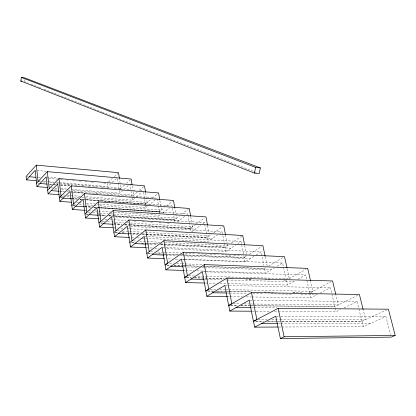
<?xml version="1.0" encoding="UTF-8"?>
<svg xmlns="http://www.w3.org/2000/svg" width="416" height="416" viewBox="0 0 416 416"><rect width="100%" height="100%" fill="white"/><g stroke="black" fill="none" stroke-linecap="round" stroke-linejoin="round"><path stroke-width="0.31" stroke-dasharray="2.08 1.56" d="M24.284 80.902L24.476 79.706M108.56 181.943L112.367 178.412M114.27 176.644L118.082 173.108M59.306 182.582L107.598 186.56L110.77 183.633M112.185 182.333L117.369 177.554M120.172 188.947L124.488 185.078M126.407 183.362L130.239 179.925M119.174 189.873L120.864 188.36L119.48 178.948M71.24 189.368L119.704 193.19L123.037 190.232M123.963 189.41L129.506 184.48M137.264 192.083L131.893 196.758L129.969 184.07M139.204 190.414L143.562 186.649M86.096 196.69L132.46 200.174L135.522 197.553M136.448 196.763L141.305 192.603M150.259 199.867L145.345 203.944L145.912 207.537L97.386 204.09M152.225 198.234L158.122 193.341M85.862 199.664L145.304 204.017L147.17 202.467L146.463 197.985M145.912 207.537L147.295 206.404M155.345 199.774L149.594 204.511L82.508 199.597M100.152 207.589L159.468 211.687L164.507 207.631M166.504 206.04L172.5 201.261M163.03 213.018L169.562 207.865M114.79 215.946L174.455 219.794L179.592 215.831M181.631 214.276L188.245 209.222M177.2 221.998L184.772 216.268M186.784 214.75L187.788 213.99L100.131 207.958M129.459 224.676L190.382 228.311L195.062 224.89M195.582 224.51L204.433 218.046M130.707 224.838L190.33 228.389L192.525 226.782L191.963 223.621M191.563 231.92L200.928 225.15M202.935 223.699L204.443 222.607L204.672 223.85M142.381 233.995L207.178 237.505L211.37 234.546M213.434 233.106L222.742 226.621M141.788 238.113L207.984 241.524L217.355 235.066M219.482 233.6L222.144 231.769L225.961 251.368L164.684 248.57M228.342 245.003L225.092 247.203L165.443 244.317M231.005 243.24L241.649 236.189M225.961 251.368L235.638 245.024M237.78 243.625L240.989 241.519L244.176 257.53L181.21 254.883M244.176 257.53L246.984 255.72M249.179 254.337L261.82 246.397M184.402 259.48L245.112 261.856L254.072 256.292M256.235 254.946L261.102 251.924L263.91 265.476M265.72 267.816L264.545 268.559L203.174 266.406M268.486 266.172L283.421 257.296M205.379 271.123L265.559 273.052L274.368 267.883M277.113 266.276L282.604 263.052L283.405 266.76M289.214 278.699L306.015 269.298M227.765 283.592L287.44 285.033L295.006 280.857M297.809 279.308L305.656 274.981L309.717 293.004L312.905 291.33L310.653 281.398M310.357 292.614L330.881 281.85M252.08 296.972L310.908 297.882L317.21 294.622L300.321 294.32M320.081 293.14L330.418 287.794L334.844 306.602L357.661 295.381M278.424 311.366L336.144 311.698L340.652 309.525M344.042 307.892L357.1 301.6L358.764 308.36M282.022 321.355L361.93 321.266L386.641 309.988M281.84 327.007L363.35 326.596L385.928 316.514L390.582 334.62M278.606 327.023L281.19 327.012M255.382 321.386L263.177 321.376M267.077 321.37L281.372 321.355M278.351 323.591L280.301 323.586M280.951 323.586L370.63 323.346M258.159 319.582L267.223 319.582M271.757 319.582L279.521 319.582M280.171 319.582L365.617 319.592L363.293 310.19M256.11 321.282L263.91 321.277M268.455 321.272L279.5 321.256M282.1 321.256L362.019 321.173L363.35 326.596M276.396 316.254L280.285 316.264M280.935 316.264L385.928 316.514M252.481 311.215L270.639 311.319M274.529 311.34L277.774 311.36M251.597 307.694L253.536 307.71M254.186 307.715L276.853 307.897M230.677 305.521L237.796 305.588M241.036 305.62L249.454 305.698M250.099 305.703L334.922 306.514L335.192 307.663M230.599 305.62L237.723 305.687M240.963 305.718L250.671 305.807M251.321 305.817L254.556 305.843M255.206 305.854L334.844 306.602M233.132 303.805L240.271 303.883M244.166 303.924L252.6 304.013M253.25 304.018L338.27 304.928L335.878 294.835M249.896 300.175L357.1 301.6M227.516 296.592L229.455 296.624M230.1 296.634L242.382 296.821M246.262 296.884L251.436 296.962M207.761 291.075L213.606 291.19M216.2 291.236L229.84 291.496M230.49 291.507L250.619 291.886M264.259 292.146L269.454 292.245M292.833 292.682L296.728 292.76M226.933 293.01L228.883 293.046M229.533 293.056L247.718 293.384M252.912 293.478L263.302 293.66M271.097 293.8L291.881 294.169M210.049 289.26L216.518 289.39M219.752 289.453L224.926 289.557M225.576 289.572L228.16 289.624M228.81 289.635L312.905 291.33M207.828 290.982L213.673 291.091M217.568 291.164L228.608 291.372M229.258 291.387L250.692 291.793M264.326 292.053L274.071 292.235M292.9 292.594L301.995 292.765M225.514 285.392L228.748 285.464M229.398 285.48L330.418 287.794M205.712 283.057L216.736 283.322M219.981 283.4L227.115 283.577M204.61 279.432L205.904 279.464M206.554 279.479L222.092 279.895M225.332 279.978L226.626 280.015M227.276 280.03L293.327 281.783M188.708 275.808L194.553 275.974M197.798 276.068L205.587 276.292M206.237 276.307L289.323 278.684L287.134 268.606M186.68 277.529L191.209 277.654M194.449 277.742L224.24 278.559M230.069 278.72L232.658 278.788M248.851 279.235L251.441 279.308M268.278 279.765L270.218 279.822M186.612 277.623L191.147 277.748M194.386 277.836L224.172 278.652M228.062 278.756L233.241 278.897M245.544 279.235L251.373 279.396M264.971 279.77L270.15 279.911M283.754 280.28L286.343 280.353M184.028 270.442L185.323 270.483M185.968 270.504L193.731 270.754M196.966 270.858L204.734 271.102M203.008 271.742L305.656 274.981M167.055 265.044L171.574 265.205M174.158 265.294L181.912 265.564M182.562 265.59L184.496 265.658M185.146 265.678L200.647 266.224M203.232 266.313L264.612 268.471L265.559 273.052M166.993 265.138L170.872 265.273M174.101 265.387L183.144 265.704M183.789 265.725L185.728 265.793M186.373 265.819L199.94 266.292M183.872 266.822L198.084 267.311M201.958 267.446L203.892 267.509M204.542 267.535L271.071 269.818M169.556 263.354L173.441 263.494M176.675 263.609L181.21 263.775M181.86 263.796L184.449 263.89M185.094 263.916L202.582 264.55M182.822 259.132L184.766 259.204M185.416 259.23L282.604 263.052M168.256 258.846L172.13 259.002M175.36 259.126L179.234 259.277M182.463 259.402L183.758 259.454M148.158 253.401L152.053 253.568M155.298 253.703L162.443 254.004M163.093 254.03L165.038 254.114M165.688 254.14L178.672 254.686M181.267 254.795L244.234 257.447L245.112 261.856M148.101 253.495L152.646 253.682M157.841 253.9L163.68 254.15M164.33 254.176L178.615 254.774M165.932 255.148L177.611 255.632M180.206 255.736L182.801 255.845M183.451 255.871L250.286 258.643M150.488 251.722L154.367 251.888M157.596 252.028L162.126 252.226M162.77 252.252L164.71 252.335M165.355 252.361L180.866 253.032M185.39 253.23L194.444 253.62M197.673 253.76L206.721 254.15M209.955 254.29L218.358 254.654M221.588 254.795L230.636 255.185M233.87 255.325L241.628 255.658M245.502 255.83L246.797 255.882M146.624 247.749L152.433 248.014M155.012 248.128L158.881 248.305M162.828 247.369L165.417 247.489M166.062 247.52L261.102 251.924M131.778 242.596L134.373 242.72M141.508 243.069L158.366 243.885M160.956 244.01L163.55 244.135M164.2 244.166L225.15 247.12M131.726 242.684L134.971 242.84M141.456 243.157L145.99 243.376M146.64 243.407L157.664 243.942M160.904 244.098L164.793 244.286M146.588 244.145L156.952 244.639M160.196 244.795L230.823 248.18M133.318 240.9L136.542 241.056M139.771 241.218L160.425 242.242M164.944 242.466L227.557 245.57L227.193 243.667M131.404 237.578L133.999 237.708M137.244 237.879L141.138 238.077M132.278 234.042L138.757 234.39M141.346 234.53L145.876 234.775M146.526 234.811L212.571 238.363M144.82 236.449L240.989 241.519M117.265 230.781L119.844 230.922M122.424 231.067L141.128 232.102M145.647 232.352L209.503 235.888L209.035 233.355M115.211 232.435L117.806 232.575M122.34 232.82L124.935 232.96M129.47 233.204L139.188 233.735M142.428 233.912L207.23 237.427L207.984 241.524M115.164 232.518L117.754 232.658M122.294 232.908L123.588 232.976M129.418 233.293L139.142 233.818M113.745 227.859L118.253 228.114M120.832 228.259L122.767 228.374M127.275 228.628L129.21 228.738M129.854 228.774L144.68 229.622M130.593 226.403L222.144 231.769M100.948 222.976L102.892 223.096M113.906 223.751L121.685 224.214M124.925 224.406L128.814 224.64M100.901 223.064L102.196 223.137M113.859 223.834L121.638 224.297M124.878 224.489L130.062 224.801M113.833 224.307L120.957 224.728M124.192 224.921L128.726 225.186M129.371 225.228L195.411 229.138M104.863 219.185L106.798 219.305M110.022 219.502L113.246 219.705M113.89 219.747L126.142 220.506M133.884 220.984L136.464 221.146M142.267 221.504L144.846 221.666M150.649 222.03L152.584 222.149M159.032 222.55L160.966 222.669M167.414 223.07L169.348 223.189M102.227 221.307L104.811 221.463M107.39 221.619L111.259 221.853M111.904 221.889L123.516 222.596M126.74 222.794L192.525 226.782M112.294 216.72L204.443 222.607M88.119 212.41L90.054 212.534M92.633 212.706L96.507 212.961M97.152 213.002L99.086 213.127M99.731 213.169L108.124 213.72M110.703 213.892L112.642 214.016M113.287 214.058L176.53 218.208L174.907 208.702M86.294 214.027L88.889 214.193M98.618 214.822L105.752 215.28M108.997 215.488L112.887 215.743M113.537 215.784L174.502 219.716L174.938 222.274M86.252 214.11L88.197 214.235M98.576 214.9L100.521 215.025M101.166 215.072L105.706 215.363M108.95 215.571L114.14 215.904M98.925 215.29L105.404 215.706M107.994 215.873L112.528 216.164M115.118 216.33L179.249 220.449M85.218 210.319L87.802 210.491M88.447 210.532L92.321 210.792M94.905 210.964L110.401 211.999M114.275 212.259L160.124 215.316L159.515 211.609L92.456 206.976M84.807 206.799L91.244 207.241M93.818 207.418L95.108 207.506M97.682 207.683L164.003 212.254M97.557 207.782L99.486 207.912M73.554 203.949L76.138 204.131M79.368 204.36L82.602 204.589M87.121 204.906L93.584 205.358M94.229 205.4L97.464 205.629M100.048 205.811L161.439 210.116L159.765 199.935M73.117 205.639L75.052 205.774M84.724 206.44L91.811 206.929M73.07 205.717L75.005 205.852M84.677 206.523L91.125 206.965M93.704 207.142L99.507 207.548M76.679 202.618L78.619 202.753M79.264 202.8L82.503 203.029M86.382 203.304L94.796 203.902M60.705 197.735L62.639 197.881M71.687 198.541L77.501 198.968M80.085 199.16L81.38 199.254M83.715 199.384L172.089 205.868L173.378 213.465M60.663 197.813L62.603 197.959M71.646 198.619L77.459 199.046M80.049 199.238L81.338 199.332M72.831 198.89L76.7 199.176M79.929 199.41L81.864 199.55M63.554 194.995L64.844 195.094M67.418 195.286L80.298 196.253M62.343 196.16L63.638 196.253M66.872 196.498L69.467 196.69M73.351 196.976L79.18 197.413M81.77 197.605L147.17 202.467M59.316 191.152L64.537 191.48M67.09 191.755L68.427 191.776M72.925 192.202L83.33 192.93M95.644 193.882L96.938 193.981M60.289 191.339L64.168 191.636M70.637 192.135L82.924 193.086M51.204 187.788L52.499 187.886M55.084 188.094L57.023 188.245M60.902 188.552L66.716 189.01M54.397 189.02L57.621 189.275M61.485 189.576L65.354 189.878M67.933 190.081L70.507 190.284M73.086 190.481L133.666 195.224L133.193 192.119M70.684 191.48L157.264 198.198L159.468 211.687M39.343 180.934L40.633 181.043M43.852 181.308L47.715 181.626M48.36 181.678L54.153 182.156M56.732 182.369L58.661 182.525M38.085 181.579L40.024 181.735M42.609 181.948L45.843 182.213M49.722 182.53L53.602 182.848M56.191 183.061L120.864 188.36M60.346 184.189L72.004 185.141M75.244 185.401L77.834 185.614M82.368 185.983L84.313 186.139M88.197 186.456L90.787 186.67M94.671 186.987L97.261 187.195M101.15 187.512L103.74 187.725M106.98 187.99L110.214 188.25M114.104 188.568L116.693 188.781M119.928 189.041L122.522 189.254M127.052 189.623L128.996 189.779M132.881 190.096L135.476 190.31M140.005 190.679L141.95 190.835M37.861 183.295L39.192 183.326M49.478 184.236L53.352 184.548M53.997 184.6L55.931 184.756M60.486 185.047L69.519 185.78M49.624 184.293L52.198 184.501M52.842 184.553L55.422 184.761M60.57 185.177L69.586 185.905M46.8 176.992L57.762 177.928M26.759 176.488L28.044 176.592M38.329 177.46L40.29 177.689M48.62 178.329L57.101 179.109M60.336 179.379L62.275 179.546M66.799 179.925L68.094 180.034M72.618 180.419L74.558 180.58M79.087 180.96L81.411 181.1M84.906 181.454L86.845 181.615M91.374 182L93.314 182.161M103.657 183.035L105.846 183.16M37.128 170.456L46.186 171.257M24.19 81.494L28.418 83.153M30.836 84.1L38.085 86.939M38.688 87.178L41.709 88.364M44.127 89.31L60.434 95.701M61.038 95.935L79.16 103.038M79.768 103.277L82.784 104.458M83.392 104.697L101.514 111.8M102.118 112.034L253.739 171.46M254.342 171.699L256.76 172.645M358.914 308.974L361.93 321.266M335.327 308.24L336.144 311.698M309.79 292.911L310.908 297.882M286.411 280.264L287.44 285.033M283.54 267.379L285.943 278.502M265.257 256.927L267.212 266.276M244.691 245.372L246.428 254.03M225.482 234.785L227.068 243.032M207.631 225.763L208.92 232.726M204.781 224.468L207.178 237.505M190.726 216.663L191.849 222.992M190.382 228.311L190.98 231.702M188.006 215.244L190.33 228.389M173.81 215.998L174.455 219.794M145.652 192.858L146.359 197.34M143.442 192.187L145.304 204.017M132.246 185.905L132.813 189.634M132.106 197.85L132.46 200.174M119.293 190.367L119.704 193.19M117.551 178.786L118.092 182.484M118.18 183.097L118.992 188.646M107.136 183.269L107.598 186.56"/><path stroke-width="0.62" d="M20.8 81.021L21.372 77.438L24.762 77.917L260.333 167.913L259.178 173.592L254.462 173.118L20.8 81.021L21.928 81.177M254.462 173.118L255.616 167.424L21.372 77.438M119.387 178.318L118.555 172.666L36.301 165.136L26.114 176.431L26.468 179.873L36.124 180.669M26.468 179.873L35.188 170.284L36.988 186.664L47.33 187.481M36.572 183.191L47.325 171.657L131.201 179.067L132.054 184.657M36.988 186.664L46.16 176.94L47.653 190.252L58.973 178.558L144.534 185.812L145.548 192.218M47.689 190.174L48.1 193.835L57.756 183.976L59.368 197.72L61.048 196.061L58.973 178.558M159.661 199.295L158.61 192.936L71.313 185.864L59.41 197.642L59.852 201.422L71.5 202.249M59.852 201.422L70.039 191.433L71.786 205.629L84.406 193.612L173.498 200.465L174.798 208.068M71.828 205.551L72.306 209.456L83.07 199.337L85.519 217.984L99.06 218.826M84.952 214.022L98.311 201.848L189.264 208.442L190.616 216.034M85.519 217.984L96.912 207.735L98.956 222.945L100.937 221.229L98.311 201.848M207.516 225.129L205.993 216.908L113.121 210.616L99.003 222.862L99.564 227.048L113.1 227.822M99.564 227.048L111.649 216.679L113.87 232.45L128.924 219.97L223.777 225.904L225.482 234.785M113.916 232.362L114.53 236.704L127.369 226.216L129.782 242.59L145.818 229.97L242.71 235.482L244.566 244.754M129.834 242.502L130.499 247.01L144.175 236.413L146.806 253.438L163.92 240.692L262.917 245.705L265.127 256.303M146.864 253.349L147.586 258.04L162.183 247.343L165.053 265.07L167.612 263.281L163.92 240.692M286.993 267.977L284.528 256.641L183.373 252.205L165.116 264.976L165.906 269.864L183.378 270.421M165.906 269.864L181.527 259.08L184.673 277.571L187.408 275.772L183.373 252.205M310.513 280.774L307.694 268.362L204.324 264.612L184.735 277.472L185.604 282.573L204.412 283.026M185.604 282.573L202.358 271.721L206.83 296.27L227.516 296.592M205.878 290.945L226.954 278.013L332.587 280.956L335.728 294.2M205.811 291.039L208.754 289.234L204.324 264.612M206.83 296.27L224.864 285.376L228.66 305.599L231.832 303.789L226.954 278.013M363.137 309.566L359.414 294.523L251.482 292.531L228.732 305.5L229.778 311.08L251.181 311.204M229.778 311.08L249.246 300.17L253.432 321.386L256.864 319.582L251.482 292.531M254.67 327.142L275.751 316.254L280.384 338.562L391.222 337.116L395.2 335.452L388.398 309.192L278.153 308.324L253.51 321.287L254.67 327.142L277.956 327.028M280.384 338.562L284.112 336.768L395.2 335.452M261.456 323.638L277.701 323.591M236.054 307.564L250.947 307.689M212.649 292.755L226.283 292.999M191.012 279.068L203.96 279.412M170.95 266.38L183.222 266.802M147.586 258.04L164.377 258.695M152.303 254.582L163.982 255.065M130.499 247.01L145.98 247.718M134.924 243.584L145.938 244.114M114.53 236.704L129.454 237.474M118.685 233.314L129.043 233.87M103.475 223.694L113.188 224.266M89.206 214.666L98.275 215.249M72.306 209.456L84.573 210.278M75.79 206.175L84.162 206.752M63.154 198.182L71.542 198.796M48.1 193.835L59.051 194.657M51.23 190.637L58.994 191.24M39.962 183.508L47.05 184.085M29.297 176.764L35.76 177.31M255.616 167.424L260.333 167.913M278.153 308.324L284.112 336.768M145.818 229.97L149.198 251.664M128.924 219.97L132.023 240.833M113.121 210.616L115.976 230.708M84.406 193.612L86.824 212.326M71.313 185.864L73.554 203.949M47.325 171.657L49.244 188.614M36.301 165.136L38.085 181.579"/></g></svg>
